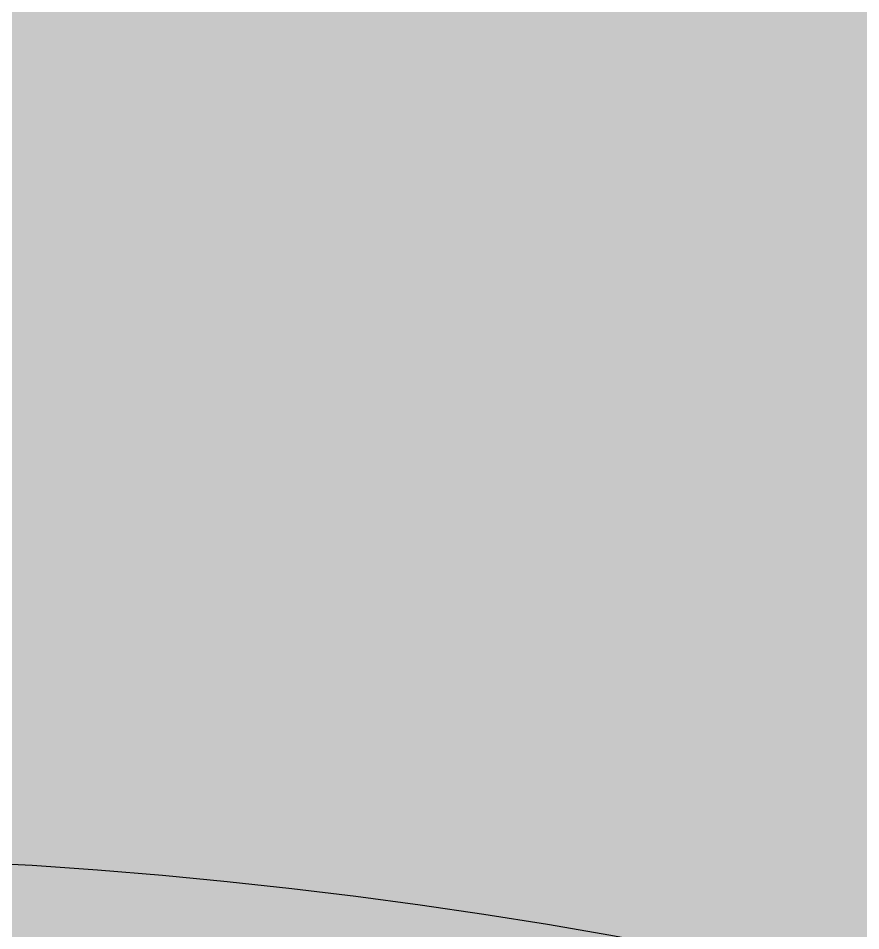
# Model space of a CAD drawing. Extents: x 363066 to 375462, y 6077936 to 6083550.
# Drawn here: x 373184.807 to 373186.039, y 6080006.819 to 6080008.152 of the extents above; entities that cross this region are included whole.
import ezdxf
from ezdxf.enums import TextEntityAlignment as Align

# ---------------------------------------------------------------- set-up
doc = ezdxf.new("R2010")
doc.units = 0
doc.header["$LTSCALE"] = 5
doc.header["$PDMODE"] = 35
doc.header["$PDSIZE"] = 15
for name, color, linetype in [('AS-UNDERLAY-H', 141, 'Continuous'), ('CG-NOTES', 7, 'Continuous'), ('P-STATION', 7, 'Continuous')]:
    doc.layers.add(name, color=color, linetype=linetype)
doc.layers.add('Waypoints_00892-25_-RF_wi', color=7, linetype='Continuous', plot=False)
doc.styles.add('80L', font='ARIALN.TTF', dxfattribs={"height": 10})

# ---------------------------------------------------------------- blocks, each defined once
blk = doc.blocks.new('*U428')
at = {"layer": 'AS-UNDERLAY-H'}
h = blk.add_hatch(color=256, dxfattribs=at)
h.dxf.hatch_style = 1
edge = h.paths.add_edge_path()
edge.add_arc((0, 0), 11, 0, 360)
at = {"layer": 'CG-NOTES', "color": 182}
blk.add_circle((0, 0), 11, dxfattribs=at)
at = {"color": 182, "style": '80L'}
blk.add_attdef('#', text='', height=10, dxfattribs=at).set_placement((0, 0), align=Align.MIDDLE_CENTER)

msp = doc.modelspace()

# ---------------------------------------------------------------- linework, layer by layer
at = {"layer": 'Waypoints_00892-25_-RF_wi', "color": 1}
for p in [(373200.1456, 6080014.5219), (373171.4946, 6080008.201), (373193.5685, 6080002.4943), (373184.3458, 6079999.4299), (373181.8785, 6079997.1943)]:
    msp.add_point(p, dxfattribs=at)

# ---------------------------------------------------------------- block references
at = {"layer": 'P-STATION'}
msp.add_blockref('*U428', (373191.2555, 6080013.3627), dxfattribs=at)

doc.saveas('drawing.dxf')
